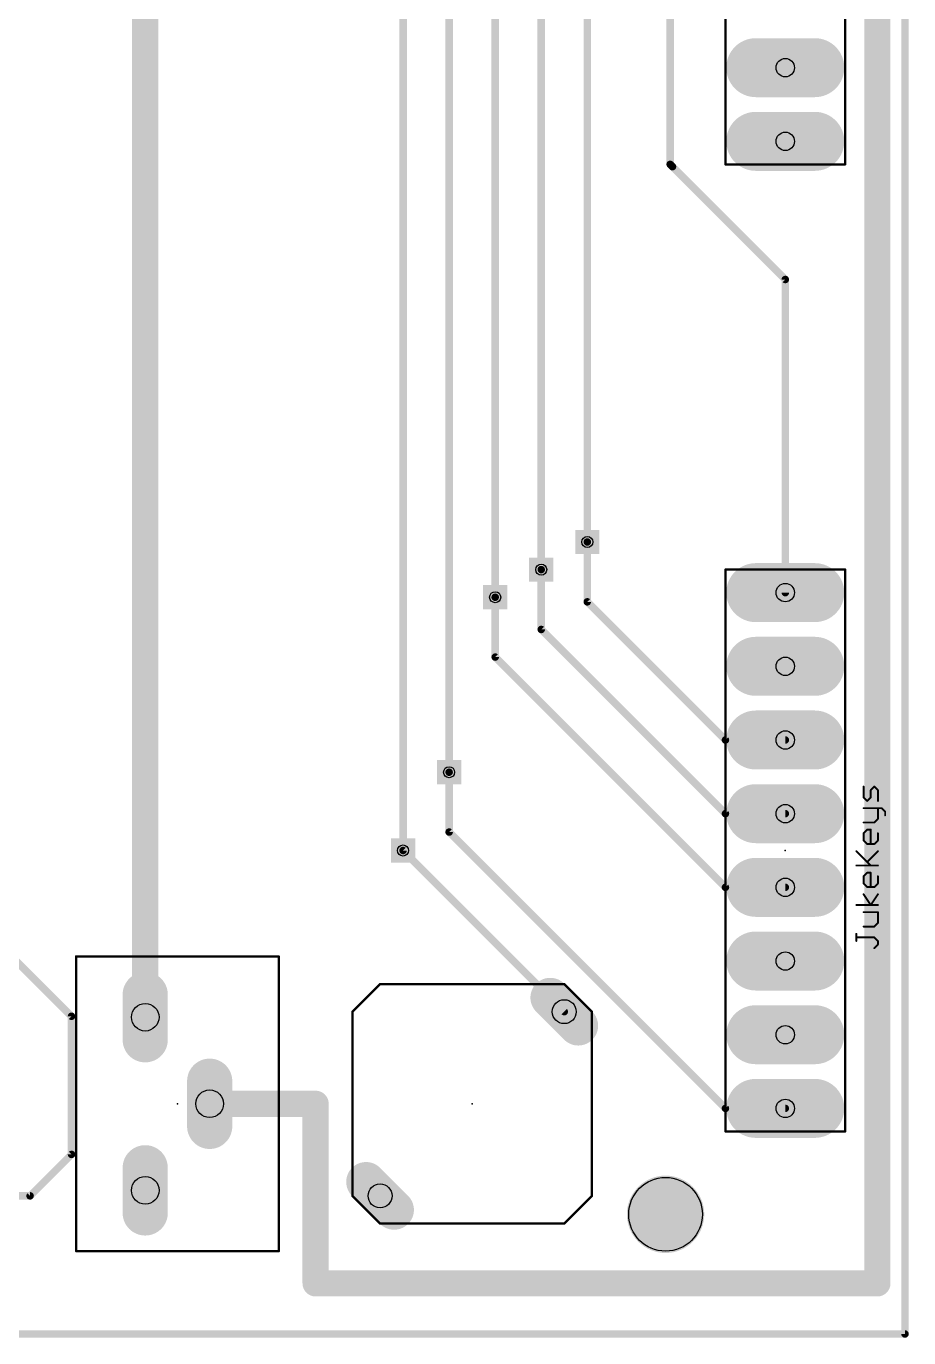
# Model space of a CAD drawing. Extents: x -67 to 67, y -99 to 99.
# Drawn here: x 19 to 67, y -98.7 to -27.5 of the extents above; entities that cross this region are included whole.
import ezdxf

# ---------------------------------------------------------------- set-up
doc = ezdxf.new("R2010")
doc.units = 0
for name, color, linetype in [('1', 22, 'CONTINUOUS'), ('16', 175, 'CONTINUOUS'), ('17', 82, 'CONTINUOUS'), ('18', 82, 'CONTINUOUS'), ('20', 7, 'CONTINUOUS'), ('21', 253, 'CONTINUOUS'), ('23', 7, 'CONTINUOUS'), ('29', 253, 'CONTINUOUS'), ('30', 253, 'CONTINUOUS'), ('44', 253, 'CONTINUOUS')]:
    doc.layers.add(name, color=color, linetype=linetype)

# ---------------------------------------------------------------- blocks, each defined once
blk = doc.blocks.new('LONGP100')
at = {"const_width": 1}
blk.add_lwpolyline([(-0.5, 0), (0.5, 0)], dxfattribs=at)
at = {"const_width": 0.5}
for points in [[(-0.5, 0.25, 1), (-0.5, -0.25)], [(0.5, -0.25, 1), (0.5, 0.25)]]:
    blk.add_lwpolyline(points, format="xyb", dxfattribs=at)
blk = doc.blocks.new('SQUAREV')
blk.add_solid([(-0.5, -0.5), (0.5, -0.5), (-0.5, 0.5), (0.5, 0.5)])

msp = doc.modelspace()

# ---------------------------------------------------------------- linework, layer by layer
at = {"layer": '1', "const_width": 0.4064}
for points in [[(39.5, 25.25), (39.5, -72.25)], [(42, 21), (42, -68)], [(44.5, 21), (44.5, -58.5)], [(47, 21), (47, -57)], [(49.5, 21), (49.5, -55.5)]]:
    msp.add_lwpolyline(points, dxfattribs=at)
at = {"layer": '1', "const_width": 0.2032}
for points in [[(49.3984, -55.5, 1), (49.6016, -55.5)], [(46.8984, -57, 1), (47.1016, -57)], [(44.3984, -58.5, 1), (44.6016, -58.5)], [(41.8984, -68, 1), (42.1016, -68)], [(39.3984, -72.25, 1), (39.6016, -72.25)]]:
    msp.add_lwpolyline(points, format="xyb", dxfattribs=at)
at = {"layer": '16'}
for points, const_width in [([(66.75, 98.5), (66.75, -98.5)], 0.4064), ([(66.75, 98.5), (66.75, -98.5)], 0.4064), ([(54, 9), (54, -35)], 0.4064), ([(25.5, -81.3), (25.5, 4.5)], 1.4224), ([(65.25, -95.75), (65.25, -26)], 1.4224), ([(54, -35), (54.125, -35.125)], 0.4064), ([(60.25, -41.25), (54.125, -35.125)], 0.4064), ([(60.25, -58.25), (60.25, -41.25)], 0.4064), ([(-17.75, -42), (21.5, -81.25)], 0.4064), ([(49.5, -58.75), (49.5, -55.5)], 0.4064), ([(47, -60.25), (47, -57)], 0.4064), ([(44.5, -61.75), (44.5, -58.5)], 0.4064), ([(57, -66.25), (49.5, -58.75)], 0.4064), ([(57, -70.25), (47, -60.25)], 0.4064), ([(57, -74.25), (44.5, -61.75)], 0.4064), ([(60.25, -66.25), (57, -66.25)], 0.4064), ([(42, -71.25), (42, -68)], 0.4064), ([(60.25, -70.25), (57, -70.25)], 0.4064), ([(57, -86.25), (42, -71.25)], 0.4064), ([(39.5, -72.25), (48.25, -81)], 0.4064), ([(60.25, -74.25), (57, -74.25)], 0.4064), ([(21.5, -81.25), (21.5, -88.75)], 0.4064), ([(29, -86), (34.75, -86)], 1.4224), ([(34.75, -86), (34.75, -95.75)], 1.4224), ([(60.25, -86.25), (57, -86.25)], 0.4064), ([(21.5, -88.75), (19.25, -91)], 0.4064), ([(19.25, -91), (6.75, -91)], 0.4064), ([(34.75, -95.75), (65.25, -95.75)], 1.4224), ([(66.75, -98.5), (-66.75, -98.5)], 0.4064), ([(66.75, -98.5), (-66.75, -98.5)], 0.4064)]:
    msp.add_lwpolyline(points, dxfattribs=dict(at, const_width=const_width))
for points, const_width in [([(54.0718, -34.9282, 1), (53.9282, -35.0718)], 0.2032), ([(53.8984, -35, 1), (54.1016, -35)], 0.2032), ([(54.1968, -35.0532, 1), (54.0532, -35.1968)], 0.2032), ([(54.0532, -35.1968, 1), (54.1968, -35.0532)], 0.2032), ([(60.3516, -41.25, 1), (60.1484, -41.25)], 0.2032), ([(60.1782, -41.3218, 1), (60.3218, -41.1782)], 0.2032), ([(49.6016, -55.5, 1), (49.3984, -55.5)], 0.2032), ([(47.1016, -57, 1), (46.8984, -57)], 0.2032), ([(44.6016, -58.5, 1), (44.3984, -58.5)], 0.2032), ([(60.1484, -58.25, 1), (60.3516, -58.25)], 0.2032), ([(49.3984, -58.75, 1), (49.6016, -58.75)], 0.2032), ([(49.5718, -58.6782, 1), (49.4282, -58.8218)], 0.2032), ([(46.8984, -60.25, 1), (47.1016, -60.25)], 0.2032), ([(47.0718, -60.1782, 1), (46.9282, -60.3218)], 0.2032), ([(44.3984, -61.75, 1), (44.6016, -61.75)], 0.2032), ([(44.5718, -61.6782, 1), (44.4282, -61.8218)], 0.2032), ([(57, -66.1484, 1), (57, -66.3516)], 0.2032), ([(56.9282, -66.3218, 1), (57.0718, -66.1782)], 0.2032), ([(60.25, -66.3516, 1), (60.25, -66.1484)], 0.2032), ([(42.1016, -68, 1), (41.8984, -68)], 0.2032), ([(57, -70.1484, 1), (57, -70.3516)], 0.2032), ([(56.9282, -70.3218, 1), (57.0718, -70.1782)], 0.2032), ([(60.25, -70.3516, 1), (60.25, -70.1484)], 0.2032), ([(41.8984, -71.25, 1), (42.1016, -71.25)], 0.2032), ([(42.0718, -71.1782, 1), (41.9282, -71.3218)], 0.2032), ([(39.5718, -72.1782, 1), (39.4282, -72.3218)], 0.2032), ([(57, -74.1484, 1), (57, -74.3516)], 0.2032), ([(60.25, -74.3516, 1), (60.25, -74.1484)], 0.2032), ([(56.9282, -74.3218, 1), (57.0718, -74.1782)], 0.2032), ([(21.6016, -81.25, 1), (21.3984, -81.25)], 0.2032), ([(21.4282, -81.3218, 1), (21.5718, -81.1782)], 0.2032), ([(25.1444, -81.3, 1), (25.8556, -81.3)], 0.7112), ([(48.1782, -81.0718, 1), (48.3218, -80.9282)], 0.2032), ([(29, -85.6444, 1), (29, -86.3556)], 0.7112), ([(35.1056, -86, 1), (34.3944, -86)], 0.7112), ([(34.75, -86.3556, 1), (34.75, -85.6444)], 0.7112), ([(57, -86.1484, 1), (57, -86.3516)], 0.2032), ([(56.9282, -86.3218, 1), (57.0718, -86.1782)], 0.2032), ([(60.25, -86.3516, 1), (60.25, -86.1484)], 0.2032), ([(21.3984, -88.75, 1), (21.6016, -88.75)], 0.2032), ([(21.5718, -88.8218, 1), (21.4282, -88.6782)], 0.2032), ([(19.1782, -90.9282, 1), (19.3218, -91.0718)], 0.2032), ([(19.25, -91.1016, 1), (19.25, -90.8984)], 0.2032), ([(34.75, -95.3944, 1), (34.75, -96.1056)], 0.7112), ([(34.3944, -95.75, 1), (35.1056, -95.75)], 0.7112), ([(64.8944, -95.75, 1), (65.6056, -95.75)], 0.7112), ([(65.25, -96.1056, 1), (65.25, -95.3944)], 0.7112), ([(66.6484, -98.5, 1), (66.8516, -98.5)], 0.2032), ([(66.6484, -98.5, 1), (66.8516, -98.5)], 0.2032), ([(66.75, -98.6016, 1), (66.75, -98.3984)], 0.2032), ([(66.75, -98.6016, 1), (66.75, -98.3984)], 0.2032)]:
    msp.add_lwpolyline(points, format="xyb", dxfattribs=dict(at, const_width=const_width))
at = {"layer": '20', "const_width": 0.4064}
for points in [[(66.75, -98.5), (66.75, 98.5)], [(-66.75, -98.5), (66.75, -98.5)]]:
    msp.add_lwpolyline(points, dxfattribs=at)
at = {"layer": '20', "const_width": 0.2032}
for points in [[(66.6484, -98.5, 1), (66.8516, -98.5)], [(66.75, -98.6016, 1), (66.75, -98.3984)]]:
    msp.add_lwpolyline(points, format="xyb", dxfattribs=at)
at = {"layer": '20'}
msp.add_circle((53.75, -92), 2, dxfattribs=at)
at = {"layer": '21'}
for points, const_width in [([(57, -35), (57, 11.5)], 0.127), ([(63.5, 11.5), (63.5, -35)], 0.127), ([(63.5, -35), (57, -35)], 0.127), ([(57, -57), (57, -87.5)], 0.127), ([(63.5, -57), (57, -57)], 0.127), ([(63.5, -87.5), (63.5, -57)], 0.127), ([(64.4996, -69.3637), (64.4996, -68.779)], 0.1016), ([(65.0843, -68.779), (64.8894, -68.9739)], 0.1016), ([(64.8894, -68.9739), (64.8894, -69.3637)], 0.1016), ([(65.2792, -68.9739), (65.0843, -68.779)], 0.1016), ([(65.2792, -69.5586), (65.2792, -68.9739)], 0.1016), ([(64.6945, -69.5586), (64.4996, -69.3637)], 0.1016), ([(64.8894, -69.3637), (64.6945, -69.5586)], 0.1016), ([(64.4996, -69.9484), (65.4741, -69.9484)], 0.1016), ([(65.0843, -70.728), (65.2792, -70.5331)], 0.1016), ([(65.2792, -70.5331), (65.2792, -69.9484)], 0.1016), ([(65.4741, -69.9484), (65.669, -70.1433)], 0.1016), ([(65.669, -70.1433), (65.669, -70.3382)], 0.1016), ([(64.4996, -70.728), (65.0843, -70.728)], 0.1016), ([(64.4996, -71.3127), (64.6945, -71.1178)], 0.1016), ([(64.6945, -71.1178), (64.8894, -71.1178)], 0.1016), ([(64.8894, -71.1178), (64.8894, -71.8974)], 0.1016), ([(64.4996, -71.7025), (64.4996, -71.3127)], 0.1016), ([(64.6945, -71.8974), (64.4996, -71.7025)], 0.1016), ([(65.0843, -71.8974), (64.6945, -71.8974)], 0.1016), ([(65.2792, -71.7025), (65.0843, -71.8974)], 0.1016), ([(65.2792, -71.3127), (65.2792, -71.7025)], 0.1016), ([(64.8894, -73.0668), (64.1098, -72.2872)], 0.1016), ([(64.6945, -72.8719), (65.2792, -72.2872)], 0.1016), ([(64.1098, -73.0668), (65.2792, -73.0668)], 0.1016), ([(64.4996, -73.6515), (64.6945, -73.4566)], 0.1016), ([(64.4996, -74.0413), (64.4996, -73.6515)], 0.1016), ([(64.6945, -74.2362), (64.4996, -74.0413)], 0.1016), ([(64.6945, -73.4566), (64.8894, -73.4566)], 0.1016), ([(64.8894, -73.4566), (64.8894, -74.2362)], 0.1016), ([(65.2792, -74.0413), (65.0843, -74.2362)], 0.1016), ([(65.2792, -73.6515), (65.2792, -74.0413)], 0.1016), ([(64.8894, -75.2107), (64.4996, -74.626)], 0.1016), ([(65.0843, -74.2362), (64.6945, -74.2362)], 0.1016), ([(65.2792, -74.626), (64.8894, -75.2107)], 0.1016), ([(65.2792, -75.2107), (64.1098, -75.2107)], 0.1016), ([(65.2792, -75.6005), (64.4996, -75.6005)], 0.1016), ([(65.0843, -76.3801), (65.2792, -76.1852)], 0.1016), ([(65.2792, -76.1852), (65.2792, -75.6005)], 0.1016), ([(64.1098, -77.1597), (64.1098, -76.7699)], 0.1016), ([(64.4996, -76.3801), (65.0843, -76.3801)], 0.1016), ([(65.0843, -76.9648), (64.1098, -76.9648)], 0.1016), ([(65.2792, -77.1597), (65.0843, -76.9648)], 0.1016), ([(65.0843, -77.5495), (65.2792, -77.3546)], 0.1016), ([(65.2792, -77.3546), (65.2792, -77.1597)], 0.1016), ([(21.75, -78), (32.75, -78)], 0.127), ([(21.75, -94), (21.75, -78)], 0.127), ([(32.75, -78), (32.75, -94)], 0.127), ([(36.75, -81), (38.25, -79.5)], 0.127), ([(38.25, -79.5), (48.25, -79.5)], 0.127), ([(48.25, -79.5), (49.75, -81)], 0.127), ([(36.75, -91), (36.75, -81)], 0.127), ([(49.75, -81), (49.75, -91)], 0.127), ([(57, -87.5), (63.5, -87.5)], 0.127), ([(36.75, -91), (38.25, -92.5)], 0.127), ([(48.25, -92.5), (49.75, -91)], 0.127), ([(38.25, -92.5), (48.25, -92.5)], 0.127), ([(32.75, -94), (21.75, -94)], 0.127)]:
    msp.add_lwpolyline(points, dxfattribs=dict(at, const_width=const_width))
for points, const_width in [([(57, -34.9682, 1), (57, -35.0318)], 0.0635), ([(56.9682, -35, 1), (57.0318, -35)], 0.0635), ([(63.4682, -35, 1), (63.5318, -35)], 0.0635), ([(63.5, -35.0318, 1), (63.5, -34.9682)], 0.0635), ([(57.0318, -57, 1), (56.9682, -57)], 0.0635), ([(57, -56.9682, 1), (57, -57.0318)], 0.0635), ([(63.5318, -57, 1), (63.4682, -57)], 0.0635), ([(63.5, -57.0318, 1), (63.5, -56.9682)], 0.0635), ([(64.525, -68.779, 1), (64.4742, -68.779)], 0.0508), ([(64.9148, -68.9739, 1), (64.864, -68.9739)], 0.0508), ([(64.8714, -68.956, 1), (64.9074, -68.9919)], 0.0508), ([(65.1023, -68.7611, 1), (65.0663, -68.797)], 0.0508), ([(65.1023, -68.797, 1), (65.0663, -68.7611)], 0.0508), ([(65.3046, -68.9739, 1), (65.2538, -68.9739)], 0.0508), ([(65.2612, -68.9919, 1), (65.2972, -68.956)], 0.0508), ([(64.5176, -69.3458, 1), (64.4816, -69.3817)], 0.0508), ([(64.4742, -69.3637, 1), (64.525, -69.3637)], 0.0508), ([(64.6765, -69.5407, 1), (64.7125, -69.5766)], 0.0508), ([(64.6765, -69.5766, 1), (64.7125, -69.5407)], 0.0508), ([(64.864, -69.3637, 1), (64.9148, -69.3637)], 0.0508), ([(64.9074, -69.3817, 1), (64.8714, -69.3458)], 0.0508), ([(65.2538, -69.5586, 1), (65.3046, -69.5586)], 0.0508), ([(64.4996, -69.923, 1), (64.4996, -69.9738)], 0.0508), ([(65.3046, -69.9484, 1), (65.2538, -69.9484)], 0.0508), ([(65.2972, -70.5511, 1), (65.2612, -70.5152)], 0.0508), ([(65.4921, -69.9305, 1), (65.4561, -69.9664)], 0.0508), ([(65.4741, -69.9738, 1), (65.4741, -69.923)], 0.0508), ([(65.6944, -70.1433, 1), (65.6436, -70.1433)], 0.0508), ([(65.6436, -70.3382, 1), (65.6944, -70.3382)], 0.0508), ([(65.651, -70.1613, 1), (65.687, -70.1254)], 0.0508), ([(64.4996, -70.7026, 1), (64.4996, -70.7534)], 0.0508), ([(64.6945, -71.0924, 1), (64.6945, -71.1432)], 0.0508), ([(64.7125, -71.1358, 1), (64.6765, -71.0999)], 0.0508), ([(64.9148, -71.1178, 1), (64.864, -71.1178)], 0.0508), ([(64.8894, -71.1432, 1), (64.8894, -71.0924)], 0.0508), ([(65.0663, -70.7101, 1), (65.1023, -70.746)], 0.0508), ([(65.0843, -70.7534, 1), (65.0843, -70.7026)], 0.0508), ([(65.2538, -70.5331, 1), (65.3046, -70.5331)], 0.0508), ([(64.525, -71.3127, 1), (64.4742, -71.3127)], 0.0508), ([(64.4816, -71.2948, 1), (64.5176, -71.3307)], 0.0508), ([(64.5176, -71.6846, 1), (64.4816, -71.7205)], 0.0508), ([(64.4742, -71.7025, 1), (64.525, -71.7025)], 0.0508), ([(64.6945, -71.872, 1), (64.6945, -71.9228)], 0.0508), ([(64.6765, -71.9154, 1), (64.7125, -71.8794)], 0.0508), ([(64.864, -71.8974, 1), (64.9148, -71.8974)], 0.0508), ([(65.0663, -71.8794, 1), (65.1023, -71.9154)], 0.0508), ([(65.0843, -71.9228, 1), (65.0843, -71.872)], 0.0508), ([(65.3046, -71.3127, 1), (65.2538, -71.3127)], 0.0508), ([(65.2538, -71.7025, 1), (65.3046, -71.7025)], 0.0508), ([(65.2972, -71.7205, 1), (65.2612, -71.6846)], 0.0508), ([(64.1278, -72.2692, 1), (64.0918, -72.3052)], 0.0508), ([(65.2972, -72.3052, 1), (65.2612, -72.2692)], 0.0508), ([(64.1098, -73.0414, 1), (64.1098, -73.0922)], 0.0508), ([(64.6765, -72.8539, 1), (64.7125, -72.8899)], 0.0508), ([(64.8714, -73.0848, 1), (64.9074, -73.0488)], 0.0508), ([(65.2792, -73.0922, 1), (65.2792, -73.0414)], 0.0508), ([(64.4816, -73.6335, 1), (64.5176, -73.6695)], 0.0508), ([(64.5176, -74.0233, 1), (64.4816, -74.0593)], 0.0508), ([(64.525, -73.6515, 1), (64.4742, -73.6515)], 0.0508), ([(64.4742, -74.0413, 1), (64.525, -74.0413)], 0.0508), ([(64.6945, -73.4312, 1), (64.6945, -73.482)], 0.0508), ([(64.7125, -73.4746, 1), (64.6765, -73.4386)], 0.0508), ([(64.9148, -73.4566, 1), (64.864, -73.4566)], 0.0508), ([(64.8894, -73.482, 1), (64.8894, -73.4312)], 0.0508), ([(65.3046, -73.6515, 1), (65.2538, -73.6515)], 0.0508), ([(65.2538, -74.0413, 1), (65.3046, -74.0413)], 0.0508), ([(65.2972, -74.0593, 1), (65.2612, -74.0233)], 0.0508), ([(64.5207, -74.6119, 1), (64.4785, -74.6401)], 0.0508), ([(64.6945, -74.2108, 1), (64.6945, -74.2616)], 0.0508), ([(64.6765, -74.2542, 1), (64.7125, -74.2182)], 0.0508), ([(64.864, -74.2362, 1), (64.9148, -74.2362)], 0.0508), ([(65.0663, -74.2182, 1), (65.1023, -74.2542)], 0.0508), ([(65.0843, -74.2616, 1), (65.0843, -74.2108)], 0.0508), ([(65.3003, -74.6401, 1), (65.2581, -74.6119)], 0.0508), ([(64.1098, -75.1853, 1), (64.1098, -75.2361)], 0.0508), ([(64.8683, -75.1966, 1), (64.9105, -75.2248)], 0.0508), ([(64.8683, -75.2248, 1), (64.9105, -75.1966)], 0.0508), ([(65.2792, -75.2361, 1), (65.2792, -75.1853)], 0.0508), ([(64.4996, -75.5751, 1), (64.4996, -75.6259)], 0.0508), ([(65.3046, -75.6005, 1), (65.2538, -75.6005)], 0.0508), ([(65.2538, -76.1852, 1), (65.3046, -76.1852)], 0.0508), ([(65.2972, -76.2032, 1), (65.2612, -76.1672)], 0.0508), ([(65.2792, -75.6259, 1), (65.2792, -75.5751)], 0.0508), ([(64.1352, -76.7699, 1), (64.0844, -76.7699)], 0.0508), ([(64.4996, -76.3547, 1), (64.4996, -76.4055)], 0.0508), ([(65.0663, -76.3621, 1), (65.1023, -76.3981)], 0.0508), ([(65.0843, -76.4055, 1), (65.0843, -76.3547)], 0.0508), ([(64.1098, -76.9394, 1), (64.1098, -76.9902)], 0.0508), ([(64.0844, -77.1597, 1), (64.1352, -77.1597)], 0.0508), ([(65.1023, -76.9468, 1), (65.0663, -76.9828)], 0.0508), ([(65.0663, -77.5315, 1), (65.1023, -77.5675)], 0.0508), ([(65.0843, -76.9902, 1), (65.0843, -76.9394)], 0.0508), ([(65.3046, -77.1597, 1), (65.2538, -77.1597)], 0.0508), ([(65.2538, -77.3546, 1), (65.3046, -77.3546)], 0.0508), ([(65.2612, -77.1777, 1), (65.2972, -77.1417)], 0.0508), ([(65.2972, -77.3726, 1), (65.2612, -77.3366)], 0.0508), ([(21.75, -77.9682, 1), (21.75, -78.0318)], 0.0635), ([(21.7817, -78, 1), (21.7183, -78)], 0.0635), ([(32.7818, -78, 1), (32.7182, -78)], 0.0635), ([(32.75, -78.0318, 1), (32.75, -77.9682)], 0.0635), ([(38.25, -79.4682, 1), (38.25, -79.5318)], 0.0635), ([(38.2725, -79.5225, 1), (38.2275, -79.4775)], 0.0635), ([(48.2725, -79.4775, 1), (48.2275, -79.5225)], 0.0635), ([(48.25, -79.5318, 1), (48.25, -79.4682)], 0.0635), ([(36.7275, -80.9775, 1), (36.7725, -81.0225)], 0.0635), ([(36.7818, -81, 1), (36.7182, -81)], 0.0635), ([(49.7818, -81, 1), (49.7182, -81)], 0.0635), ([(49.7275, -81.0225, 1), (49.7725, -80.9775)], 0.0635), ([(57, -87.4682, 1), (57, -87.5318)], 0.0635), ([(56.9682, -87.5, 1), (57.0318, -87.5)], 0.0635), ([(63.4682, -87.5, 1), (63.5318, -87.5)], 0.0635), ([(63.5, -87.5318, 1), (63.5, -87.4682)], 0.0635), ([(36.7725, -90.9775, 1), (36.7275, -91.0225)], 0.0635), ([(36.7182, -91, 1), (36.7818, -91)], 0.0635), ([(49.7182, -91, 1), (49.7818, -91)], 0.0635), ([(49.7725, -91.0225, 1), (49.7275, -90.9775)], 0.0635), ([(38.25, -92.4682, 1), (38.25, -92.5318)], 0.0635), ([(38.2275, -92.5225, 1), (38.2725, -92.4775)], 0.0635), ([(48.2275, -92.4775, 1), (48.2725, -92.5225)], 0.0635), ([(48.25, -92.5318, 1), (48.25, -92.4682)], 0.0635), ([(21.75, -93.9682, 1), (21.75, -94.0318)], 0.0635), ([(21.7183, -94, 1), (21.7817, -94)], 0.0635), ([(32.7182, -94, 1), (32.7818, -94)], 0.0635), ([(32.75, -94.0318, 1), (32.75, -93.9682)], 0.0635)]:
    msp.add_lwpolyline(points, format="xyb", dxfattribs=dict(at, const_width=const_width))
at = {"layer": '23'}
for p in [(60.25, -72.25), (27.25, -86), (43.25, -86)]:
    msp.add_point(p, dxfattribs=at)
at = {"layer": '29', "const_width": 2.1016}
msp.add_lwpolyline([(53.75, -93.0508, 1), (53.75, -90.9492, 1), (53.75, -93.0508)], format="xyb", dxfattribs=at)
at = {"layer": '30', "const_width": 2.1016}
msp.add_lwpolyline([(53.75, -93.0508, 1), (53.75, -90.9492, 1), (53.75, -93.0508)], format="xyb", dxfattribs=at)
at = {"layer": '44'}
for centre, radius in [((60.25, -29.75), 0.5), ((60.25, -33.75), 0.5), ((49.5, -55.5), 0.3), ((47, -57), 0.3), ((44.5, -58.5), 0.3), ((60.25, -58.25), 0.5), ((60.25, -62.25), 0.5), ((60.25, -66.25), 0.5), ((42, -68), 0.3), ((60.25, -70.25), 0.5), ((39.5, -72.25), 0.3), ((60.25, -74.25), 0.5), ((60.25, -78.25), 0.5), ((48.25, -81), 0.65), ((25.5, -81.3), 0.75), ((60.25, -82.25), 0.5), ((29, -86), 0.75), ((60.25, -86.25), 0.5), ((25.5, -90.7), 0.75), ((38.25, -91), 0.65)]:
    msp.add_circle(centre, radius, dxfattribs=at)

# ---------------------------------------------------------------- block references
at = {"layer": '17', "xscale": 3, "yscale": 3}
for p in [(60.25, -29.75), (60.25, -29.75), (60.25, -33.75), (60.25, -33.75), (60.25, -70.25), (60.25, -70.25)]:
    msp.add_blockref('LONGP100', p, dxfattribs=at)
at = {"layer": '17'}
for p, xscale, yscale, rotation in [((60.25, -58.25), 3, 3, 180), ((60.25, -58.25), 3, 3, 180), ((60.25, -62.25), 3, 3, 180), ((60.25, -62.25), 3, 3, 180), ((60.25, -66.25), 3, 3, 180), ((60.25, -66.25), 3, 3, 180), ((60.25, -74.25), 3, 3, 180), ((60.25, -74.25), 3, 3, 180), ((60.25, -78.25), 3, 3, 180), ((60.25, -78.25), 3, 3, 180), ((48.25, -81), 1.95, 1.95, 135), ((48.25, -81), 1.95, 1.95, 135), ((25.5, -81.3), 2.25, 2.25, 90), ((25.5, -81.3), 2.25, 2.25, 90), ((60.25, -82.25), 3, 3, 180), ((60.25, -82.25), 3, 3, 180), ((29, -86), 2.25, 2.25, 90), ((29, -86), 2.25, 2.25, 90), ((60.25, -86.25), 3, 3, 180), ((60.25, -86.25), 3, 3, 180), ((25.5, -90.7), 2.25, 2.25, 90), ((25.5, -90.7), 2.25, 2.25, 90), ((38.25, -91), 1.95, 1.95, 135), ((38.25, -91), 1.95, 1.95, 135)]:
    msp.add_blockref('LONGP100', p, dxfattribs=dict(at, xscale=xscale, yscale=yscale, rotation=rotation))
at = {"layer": '18', "xscale": 1.108, "yscale": 1.108}
for p in [(49.5, -55.5), (49.5, -55.5), (47, -57), (47, -57), (44.5, -58.5), (44.5, -58.5), (42, -68), (42, -68), (39.5, -72.25), (39.5, -72.25)]:
    msp.add_blockref('SQUAREV', p, dxfattribs=at)
at = {"layer": '29'}
for name, p, xscale, yscale in [('LONGP100', (60.25, -29.75), 3.2032, 3.2032), ('LONGP100', (60.25, -33.75), 3.2032, 3.2032), ('SQUAREV', (49.5, -55.5), 1.3112, 1.3112), ('SQUAREV', (47, -57), 1.3112, 1.3112), ('SQUAREV', (44.5, -58.5), 1.3112, 1.3112), ('SQUAREV', (42, -68), 1.3112, 1.3112), ('LONGP100', (60.25, -70.25), 3.2032, 3.2032), ('SQUAREV', (39.5, -72.25), 1.3112, 1.3112)]:
    msp.add_blockref(name, p, dxfattribs=dict(at, xscale=xscale, yscale=yscale))
for p, xscale, yscale, rotation in [((60.25, -58.25), 3.2032, 3.2032, 180), ((60.25, -62.25), 3.2032, 3.2032, 180), ((60.25, -66.25), 3.2032, 3.2032, 180), ((60.25, -74.25), 3.2032, 3.2032, 180), ((60.25, -78.25), 3.2032, 3.2032, 180), ((25.5, -81.3), 2.4532, 2.4532, 90), ((48.25, -81), 2.1532, 2.1532, 135), ((60.25, -82.25), 3.2032, 3.2032, 180), ((29, -86), 2.4532, 2.4532, 90), ((60.25, -86.25), 3.2032, 3.2032, 180), ((25.5, -90.7), 2.4532, 2.4532, 90), ((38.25, -91), 2.1532, 2.1532, 135)]:
    msp.add_blockref('LONGP100', p, dxfattribs=dict(at, xscale=xscale, yscale=yscale, rotation=rotation))
at = {"layer": '30'}
for name, p, xscale, yscale in [('LONGP100', (60.25, -29.75), 3.2032, 3.2032), ('LONGP100', (60.25, -33.75), 3.2032, 3.2032), ('SQUAREV', (49.5, -55.5), 1.3112, 1.3112), ('SQUAREV', (47, -57), 1.3112, 1.3112), ('SQUAREV', (44.5, -58.5), 1.3112, 1.3112), ('SQUAREV', (42, -68), 1.3112, 1.3112), ('LONGP100', (60.25, -70.25), 3.2032, 3.2032), ('SQUAREV', (39.5, -72.25), 1.3112, 1.3112)]:
    msp.add_blockref(name, p, dxfattribs=dict(at, xscale=xscale, yscale=yscale))
for p, xscale, yscale, rotation in [((60.25, -58.25), 3.2032, 3.2032, 180), ((60.25, -62.25), 3.2032, 3.2032, 180), ((60.25, -66.25), 3.2032, 3.2032, 180), ((60.25, -74.25), 3.2032, 3.2032, 180), ((60.25, -78.25), 3.2032, 3.2032, 180), ((25.5, -81.3), 2.4532, 2.4532, 90), ((48.25, -81), 2.1532, 2.1532, 135), ((60.25, -82.25), 3.2032, 3.2032, 180), ((29, -86), 2.4532, 2.4532, 90), ((60.25, -86.25), 3.2032, 3.2032, 180), ((25.5, -90.7), 2.4532, 2.4532, 90), ((38.25, -91), 2.1532, 2.1532, 135)]:
    msp.add_blockref('LONGP100', p, dxfattribs=dict(at, xscale=xscale, yscale=yscale, rotation=rotation))

doc.saveas('drawing.dxf')
